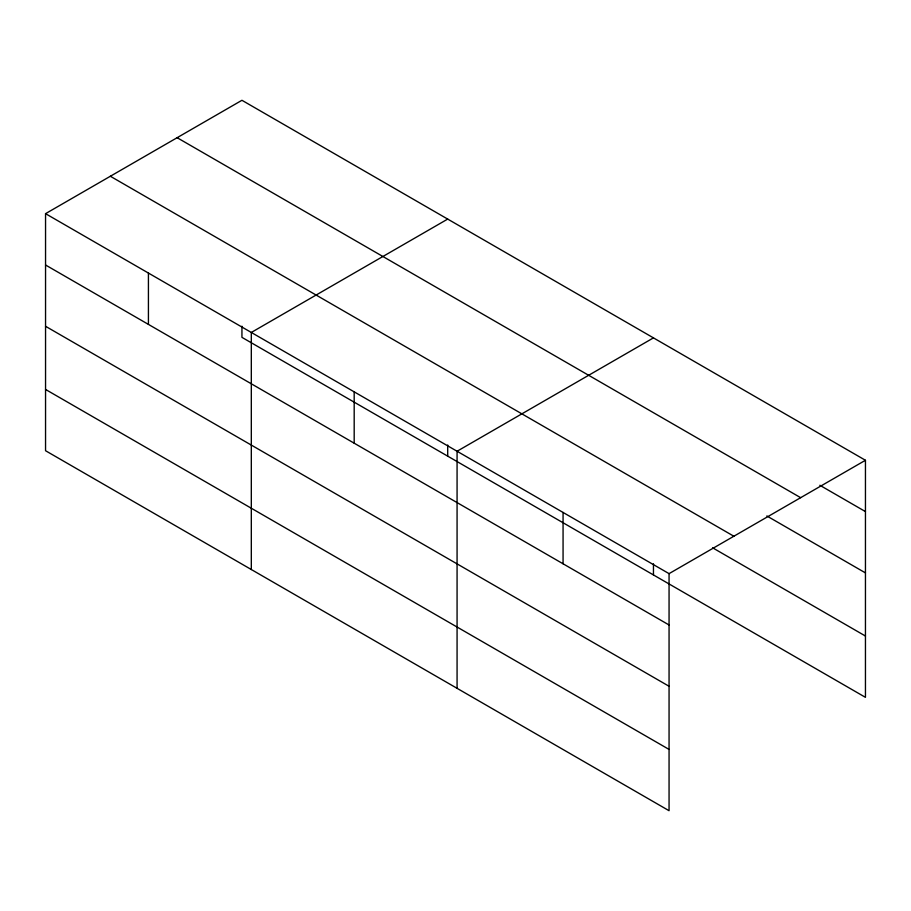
<?xml version="1.0" encoding="UTF-8"?>
<svg xmlns="http://www.w3.org/2000/svg" width="911" height="911" viewBox="0 0 911 911"><rect width="100%" height="100%" fill="white"/><g stroke="black" fill="none" stroke-linecap="round" stroke-linejoin="round"><path stroke-width="1.37" d="M45.55 213.664L669.061 573.645L669.061 810.71L45.55 450.729L45.55 213.664L241.939 100.29L865.45 460.271L865.45 697.336L241.939 337.355L241.939 326.206M447.7 219.084L251.311 332.458L251.311 569.523M653.46 337.879L457.071 451.252L457.071 688.317M669.061 573.645L865.45 460.271M819.843 485.267L865.45 511.595M177.133 137.698L800.644 497.679M766.846 515.956L865.45 572.894M110.356 176.256L733.867 536.237M712.618 547.807L865.45 636.037M45.55 264.999L669.061 624.98M45.55 326.286L669.061 686.268M45.55 389.441L669.061 749.423M653.46 563.795L653.46 574.943M563.066 512.449L563.066 563.784M447.7 445.001L447.7 456.149M354.185 391.855L354.185 443.19M148.425 273.061L148.425 324.396"/></g></svg>
